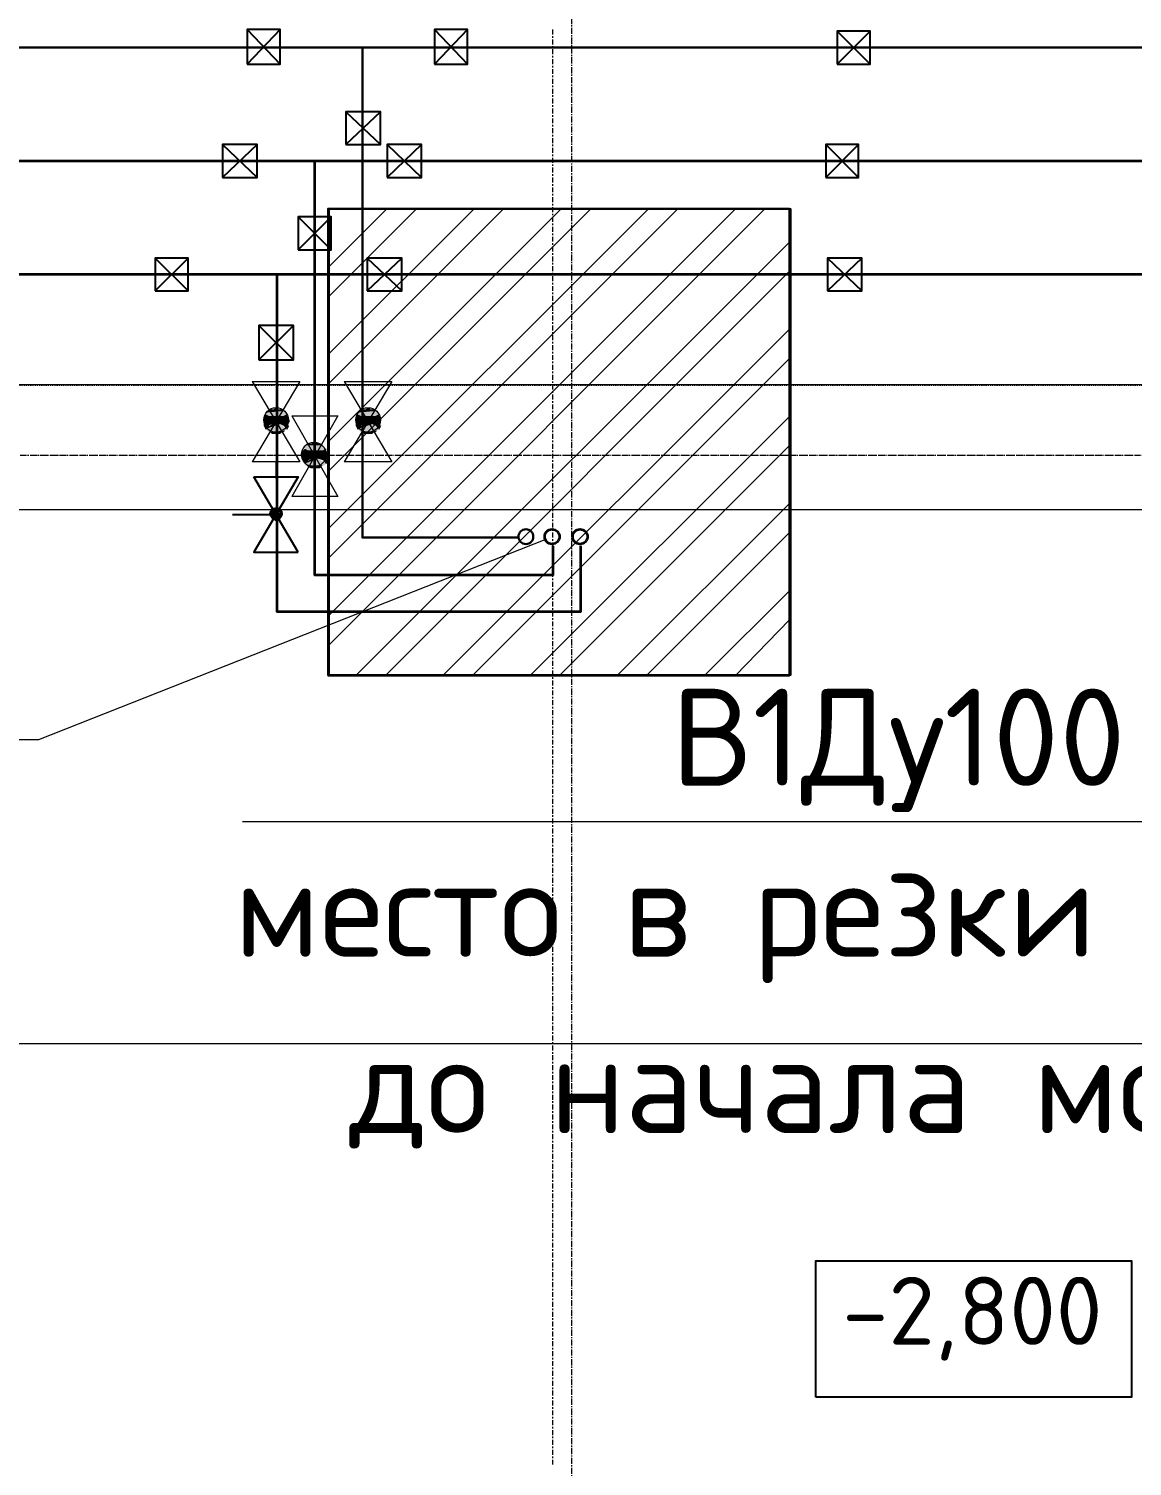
# Model space of a CAD drawing. Header units: millimetres. Extents: x -10178924 to 11692288, y -947381 to 58396.
# Drawn here: x 757004 to 759847, y -824944 to -821242 of the extents above; entities that cross this region are included whole.
import ezdxf

# ---------------------------------------------------------------- set-up
doc = ezdxf.new("R2010")
doc.units = ezdxf.units.MM
for name, pattern in [('короткая штриховая', [282.222222, 141.111111, -141.111111]), ('невидимая', [9.525, 6.35, -3.175]), ('осевая', [50.8, 31.75, -6.35, 6.35, -6.35])]:
    doc.linetypes.add(name, pattern=pattern)
for name, color, linetype, lineweight in [('PDF _0', 7, 'Continuous', 9), ('PDF _Текст', 7, 'Continuous', 5), ('Балки.1', 7, 'Continuous', 9), ('Контур пол Подвал', 7, 'Continuous', 9), ('Размеры осевые', 153, 'Continuous', 9), ('Стены.1', 7, 'Continuous', 25), ('ШТРИХОВКА', 252, 'Continuous', 15)]:
    doc.layers.add(name, color=color, linetype=linetype, lineweight=lineweight)
for name, color, linetype in [('PDF _Балки.1', 7, 'Continuous'), ('PDF _В1_Арматура', 7, 'Continuous'), ('PDF _ВК_В1', 5, 'Continuous'), ('PDF _ВК_Выноски', 7, 'Continuous'), ('PDF _ВК_Т3', 1, 'Continuous'), ('PDF _ВК_Т4', 6, 'Continuous'), ('PDF _Стены.1', 7, 'Continuous')]:
    doc.layers.add(name, color=color, linetype=linetype)
for name, color, linetype, true_color in [('PDF _Контур пол Подвал', 7, 'Continuous', 0xcd6928), ('PDF _Отметки', 7, 'Continuous', 0x7f9fff), ('PDF _Размеры осевые', 7, 'Continuous', 0x5d6970), ('PDF _штриховка', 7, 'Continuous', 0x95834a)]:
    doc.layers.add(name, color=color, linetype=linetype, true_color=true_color)
doc.styles.add('PDF ISOCPEUR', font='isocpeur.ttf')

# ---------------------------------------------------------------- blocks, each defined once
blk = doc.blocks.new('A$C5282721b')
at = {"layer": 'ШТРИХОВКА', "ltscale": 100, "true_color": 0x000000, "transparency": 33554687}
h = blk.add_hatch(dxfattribs=at)
h.set_pattern_fill('ANSI31', color=18, scale=50)
h.set_pattern_definition([(45, (-96813.37, -12404.7), (-112.2532, 112.2532), [])])
h.paths.add_polyline_path([(36608.551, -42116.254), (35418.551, -42116.254), (35420.362, -41063.59), (35418.551, -40916.254), (36608.551, -40916.254)])
at = {"layer": 'Балки.1', "color": 18, "linetype": 'короткая штриховая', "ltscale": 0.02, "true_color": 0x000000, "transparency": 33554687}
for p, q in [((12015.573, -41369.704), (41378.795, -41369.704)), ((12015.573, -41689.704), (41973.795, -41689.704))]:
    blk.add_line(p, q, dxfattribs=at)
at = {"layer": 'Контур пол Подвал', "color": 18, "linetype": 'невидимая', "true_color": 0x000000, "transparency": 33554687}
blk.add_line((13194.417, -43064.958), (39053.725, -43064.958), dxfattribs=at)
at = {"layer": 'Размеры осевые', "color": 251, "linetype": 'осевая', "ltscale": 0.5, "transparency": 33554687}
for p, q in [((36044.826, -52200), (36044.826, -40100)), ((-9750, -41550), (62308.109, -41550))]:
    blk.add_line(p, q, dxfattribs=at)
at = {"layer": 'Стены.1', "color": 18, "linetype": 'Continuous', "true_color": 0x000000, "transparency": 33554687, "flags": 128}
blk.add_lwpolyline([(35418.551, -42116.254), (36608.551, -42116.254), (36608.551, -40916.254), (35418.551, -40916.254)], close=True, dxfattribs=at)

msp = doc.modelspace()

# ---------------------------------------------------------------- linework, layer by layer
at = {"layer": 'PDF _0', "lineweight": 25}
for points in [[(757567.4, -821333.4), (757652.1, -821333.4), (757652.1, -821244.5), (757567.4, -821244.5)], [(758050, -821333.4), (758134.7, -821333.4), (758134.7, -821244.5), (758050, -821244.5)], [(759087.2, -821333.4), (759171.9, -821333.4), (759171.9, -821248.7), (759087.2, -821248.7)], [(757821.4, -821540.8), (757910.3, -821540.8), (757910.3, -821456.1), (757821.4, -821456.1)], [(757503.9, -821625.5), (757592.8, -821625.5), (757592.8, -821540.8), (757503.9, -821540.8)], [(757927.3, -821625.5), (758016.2, -821625.5), (758016.2, -821540.8), (757927.3, -821540.8)], [(759057.6, -821625.5), (759142.2, -821625.5), (759142.2, -821540.8), (759057.6, -821540.8)], [(757698.7, -821811.7), (757783.3, -821811.7), (757783.3, -821727.1), (757698.7, -821727.1)], [(757330.4, -821917.6), (757415, -821917.6), (757415, -821832.9), (757330.4, -821832.9)], [(757876.5, -821917.6), (757965.4, -821917.6), (757965.4, -821832.9), (757876.5, -821832.9)], [(759061.8, -821917.6), (759150.7, -821917.6), (759150.7, -821832.9), (759061.8, -821832.9)], [(757597.1, -822095.4), (757686, -822095.4), (757686, -822006.5), (757597.1, -822006.5)]]:
    msp.add_lwpolyline(points, close=True, dxfattribs=at)
for points in [[(757567.4, -821244.5), (757652.1, -821333.4)], [(757652.1, -821244.5), (757567.4, -821333.4)], [(758050, -821244.5), (758134.7, -821333.4)], [(758134.7, -821244.5), (758050, -821333.4)], [(759087.2, -821248.7), (759171.9, -821333.4)], [(759171.9, -821248.7), (759087.2, -821333.4)], [(757821.4, -821456.1), (757910.3, -821540.8)], [(757910.3, -821456.1), (757821.4, -821540.8)], [(757503.9, -821540.8), (757592.8, -821625.5)], [(757592.8, -821540.8), (757503.9, -821625.5)], [(757927.3, -821540.8), (758016.2, -821625.5)], [(758016.2, -821540.8), (757927.3, -821625.5)], [(759057.6, -821540.8), (759142.2, -821625.5)], [(759142.2, -821540.8), (759057.6, -821625.5)], [(757698.7, -821727.1), (757783.3, -821811.7)], [(757783.3, -821727.1), (757698.7, -821811.7)], [(757330.4, -821832.9), (757415, -821917.6)], [(757415, -821832.9), (757330.4, -821917.6)], [(757876.5, -821832.9), (757965.4, -821917.6)], [(757965.4, -821832.9), (757876.5, -821917.6)], [(759061.8, -821832.9), (759150.7, -821917.6)], [(759150.7, -821832.9), (759061.8, -821917.6)], [(757597.1, -822006.5), (757686, -822095.4)], [(757686, -822006.5), (757597.1, -822095.4)]]:
    msp.add_lwpolyline(points, dxfattribs=at)
at = {"layer": 'PDF _Балки.1', "lineweight": 9}
for points in [[(734372.8, -822480.6), (764326.9, -822480.6), (766087.9, -822480.6), (766087.9, -822158.9), (764326.9, -822158.9)], [(734372.8, -822158.9), (763734.2, -822158.9)]]:
    msp.add_lwpolyline(points, dxfattribs=at)
at = {"layer": 'PDF _В1_Арматура', "lineweight": 0}
for points in [[(757580.1, -822150.4), (757702.9, -822357.8), (757580.1, -822357.8)], [(757580.1, -822150.4), (757702.9, -822150.4), (757580.1, -822357.8)], [(757817.2, -822150.4), (757940, -822357.8), (757817.2, -822357.8)], [(757817.2, -822150.4), (757940, -822150.4), (757817.2, -822357.8)], [(757622.5, -822264.7), (757614, -822273.2), (757622.5, -822264.7)], [(757652.1, -822247.8), (757643.6, -822252), (757652.1, -822247.8)], [(757673.3, -822264.7), (757669, -822273.2), (757673.3, -822264.7)], [(757681.7, -822239.3), (757800.3, -822446.7), (757681.7, -822446.7)], [(757681.7, -822239.3), (757800.3, -822239.3), (757681.7, -822446.7)], [(757859.5, -822264.7), (757851.1, -822273.2), (757859.5, -822264.7)], [(757889.2, -822247.8), (757880.7, -822252), (757889.2, -822247.8)], [(757910.3, -822264.7), (757906.1, -822273.2), (757910.3, -822264.7)], [(757749.5, -822336.7), (757741, -822340.9), (757749.5, -822336.7)], [(757724.1, -822353.6), (757715.6, -822362.1), (757724.1, -822353.6)], [(757770.6, -822353.6), (757770.6, -822362.1), (757770.6, -822353.6)], [(757652.1, -822480.6), (757630.9, -822480.6), (757652.1, -822480.6)], [(757635.2, -822489.1), (757630.9, -822484.8), (757635.2, -822489.1)], [(757656.3, -822489.1), (757652.1, -822489.1), (757656.3, -822489.1)], [(757656.3, -822489.1), (757656.3, -822484.8), (757656.3, -822489.1)], [(757647.9, -822506), (757635.2, -822506), (757647.9, -822506)], [(757656.3, -822497.5), (757647.9, -822497.5), (757656.3, -822497.5)]]:
    msp.add_lwpolyline(points, dxfattribs=at)
at = {"layer": 'PDF _В1_Арматура', "lineweight": 25}
for points in [[(757584.4, -822395.9), (757698.7, -822395.9), (757584.4, -822590.7), (757698.7, -822590.7)], [(757698.7, -822590.7), (757584.4, -822395.9)], [(757529.3, -822493.3), (757643.6, -822493.3)]]:
    msp.add_lwpolyline(points, dxfattribs=at)
at = {"layer": 'PDF _В1_Арматура', "lineweight": 0}
for centre in [(757641.5, -822249.9), (757878.6, -822249.9), (757738.9, -822338.8)]:
    msp.add_circle(centre, 31.7, dxfattribs=at)
at = {"layer": 'PDF _В1_Арматура', "lineweight": 25}
msp.add_circle((757641.5, -822491.2), 14.8, dxfattribs=at)
at = {"layer": 'PDF _В1_Арматура', "transparency": 33554559}
for points in [[(757669, -822235.1), (757614, -822235.1), (757664.8, -822230.8)], [(757614, -822235.1), (757664.8, -822230.8), (757618.2, -822230.8)], [(757664.8, -822230.8), (757618.2, -822230.8), (757660.6, -822226.6)], [(757618.2, -822230.8), (757660.6, -822226.6), (757622.5, -822226.6)], [(757660.6, -822226.6), (757622.5, -822226.6), (757656.3, -822222.4)], [(757622.5, -822226.6), (757656.3, -822222.4), (757626.7, -822222.4)], [(757656.3, -822222.4), (757626.7, -822222.4), (757652.1, -822222.4)], [(757626.7, -822222.4), (757652.1, -822222.4), (757630.9, -822222.4)], [(757652.1, -822222.4), (757630.9, -822222.4), (757647.9, -822222.4)], [(757630.9, -822222.4), (757647.9, -822222.4), (757635.2, -822222.4)], [(757647.9, -822222.4), (757635.2, -822222.4), (757643.6, -822218.1)], [(757906.1, -822235.1), (757851.1, -822235.1), (757901.9, -822230.8)], [(757851.1, -822235.1), (757901.9, -822230.8), (757855.3, -822230.8)], [(757901.9, -822230.8), (757855.3, -822230.8), (757897.6, -822226.6)], [(757855.3, -822230.8), (757897.6, -822226.6), (757859.5, -822226.6)], [(757897.6, -822226.6), (757859.5, -822226.6), (757893.4, -822222.4)], [(757859.5, -822226.6), (757893.4, -822222.4), (757863.8, -822222.4)], [(757893.4, -822222.4), (757863.8, -822222.4), (757889.2, -822222.4)], [(757863.8, -822222.4), (757889.2, -822222.4), (757868, -822222.4)], [(757889.2, -822222.4), (757868, -822222.4), (757884.9, -822222.4)], [(757868, -822222.4), (757884.9, -822222.4), (757872.2, -822222.4)], [(757884.9, -822222.4), (757872.2, -822222.4), (757880.7, -822218.1)], [(757622.5, -822239.3), (757609.8, -822239.3), (757614, -822235.1)], [(757630.9, -822247.8), (757609.8, -822247.8), (757622.5, -822239.3)], [(757609.8, -822247.8), (757622.5, -822239.3), (757609.8, -822239.3)], [(757643.6, -822252), (757609.8, -822252), (757630.9, -822247.8)], [(757609.8, -822252), (757630.9, -822247.8), (757609.8, -822247.8)], [(757630.9, -822260.5), (757609.8, -822260.5), (757643.6, -822252)], [(757609.8, -822260.5), (757643.6, -822252), (757609.8, -822252)], [(757622.5, -822264.7), (757609.8, -822264.7), (757630.9, -822260.5)], [(757609.8, -822264.7), (757630.9, -822260.5), (757609.8, -822260.5)], [(757614, -822273.2), (757622.5, -822264.7), (757609.8, -822264.7)], [(757622.5, -822239.3), (757669, -822235.1), (757614, -822235.1)], [(757669, -822273.2), (757614, -822273.2), (757652.1, -822260.5)], [(757614, -822273.2), (757652.1, -822260.5), (757630.9, -822260.5)], [(757660.6, -822239.3), (757622.5, -822239.3), (757669, -822235.1)], [(757630.9, -822247.8), (757660.6, -822239.3), (757622.5, -822239.3)], [(757652.1, -822247.8), (757630.9, -822247.8), (757660.6, -822239.3)], [(757643.6, -822252), (757652.1, -822247.8), (757630.9, -822247.8)], [(757643.6, -822252), (757643.6, -822252), (757630.9, -822260.5)], [(757643.6, -822252), (757630.9, -822260.5), (757652.1, -822260.5)], [(757677.5, -822252), (757643.6, -822252), (757673.3, -822247.8)], [(757643.6, -822252), (757673.3, -822247.8), (757652.1, -822247.8)], [(757652.1, -822260.5), (757677.5, -822252), (757643.6, -822252)], [(757673.3, -822247.8), (757652.1, -822247.8), (757673.3, -822239.3)], [(757652.1, -822247.8), (757673.3, -822239.3), (757660.6, -822239.3)], [(757673.3, -822260.5), (757652.1, -822260.5), (757677.5, -822252)], [(757660.6, -822264.7), (757673.3, -822260.5), (757652.1, -822260.5)], [(757660.6, -822239.3), (757673.3, -822239.3), (757669, -822235.1)], [(757673.3, -822264.7), (757660.6, -822264.7), (757673.3, -822260.5)], [(757669, -822273.2), (757673.3, -822264.7), (757660.6, -822264.7)], [(757859.5, -822239.3), (757846.8, -822239.3), (757851.1, -822235.1)], [(757868, -822247.8), (757846.8, -822247.8), (757859.5, -822239.3)], [(757846.8, -822247.8), (757859.5, -822239.3), (757846.8, -822239.3)], [(757880.7, -822252), (757846.8, -822252), (757868, -822247.8)], [(757846.8, -822252), (757868, -822247.8), (757846.8, -822247.8)], [(757868, -822260.5), (757846.8, -822260.5), (757880.7, -822252)], [(757846.8, -822260.5), (757880.7, -822252), (757846.8, -822252)], [(757859.5, -822264.7), (757846.8, -822264.7), (757868, -822260.5)], [(757846.8, -822264.7), (757868, -822260.5), (757846.8, -822260.5)], [(757851.1, -822273.2), (757859.5, -822264.7), (757846.8, -822264.7)], [(757859.5, -822239.3), (757906.1, -822235.1), (757851.1, -822235.1)], [(757906.1, -822273.2), (757851.1, -822273.2), (757889.2, -822260.5)], [(757851.1, -822273.2), (757889.2, -822260.5), (757868, -822260.5)], [(757897.6, -822239.3), (757859.5, -822239.3), (757906.1, -822235.1)], [(757868, -822247.8), (757897.6, -822239.3), (757859.5, -822239.3)], [(757889.2, -822247.8), (757868, -822247.8), (757897.6, -822239.3)], [(757880.7, -822252), (757889.2, -822247.8), (757868, -822247.8)], [(757880.7, -822252), (757880.7, -822252), (757868, -822260.5)], [(757880.7, -822252), (757868, -822260.5), (757889.2, -822260.5)], [(757910.3, -822252), (757880.7, -822252), (757910.3, -822247.8)], [(757880.7, -822252), (757910.3, -822247.8), (757889.2, -822247.8)], [(757889.2, -822260.5), (757910.3, -822252), (757880.7, -822252)], [(757910.3, -822247.8), (757889.2, -822247.8), (757910.3, -822239.3)], [(757889.2, -822247.8), (757910.3, -822239.3), (757897.6, -822239.3)], [(757910.3, -822260.5), (757889.2, -822260.5), (757910.3, -822252)], [(757897.6, -822264.7), (757910.3, -822260.5), (757889.2, -822260.5)], [(757897.6, -822239.3), (757910.3, -822239.3), (757906.1, -822235.1)], [(757910.3, -822264.7), (757897.6, -822264.7), (757910.3, -822260.5)], [(757906.1, -822273.2), (757910.3, -822264.7), (757897.6, -822264.7)], [(757618.2, -822277.4), (757669, -822273.2), (757614, -822273.2)], [(757664.8, -822277.4), (757618.2, -822277.4), (757669, -822273.2)], [(757622.5, -822281.6), (757664.8, -822277.4), (757618.2, -822277.4)], [(757660.6, -822281.6), (757622.5, -822281.6), (757664.8, -822277.4)], [(757626.7, -822281.6), (757660.6, -822281.6), (757622.5, -822281.6)], [(757630.9, -822285.9), (757656.3, -822281.6), (757626.7, -822281.6)], [(757656.3, -822281.6), (757626.7, -822281.6), (757660.6, -822281.6)], [(757652.1, -822285.9), (757630.9, -822285.9), (757656.3, -822281.6)], [(757635.2, -822285.9), (757652.1, -822285.9), (757630.9, -822285.9)], [(757643.6, -822285.9), (757647.9, -822285.9), (757635.2, -822285.9)], [(757647.9, -822285.9), (757635.2, -822285.9), (757652.1, -822285.9)], [(757855.3, -822277.4), (757906.1, -822273.2), (757851.1, -822273.2)], [(757901.9, -822277.4), (757855.3, -822277.4), (757906.1, -822273.2)], [(757859.5, -822281.6), (757901.9, -822277.4), (757855.3, -822277.4)], [(757897.6, -822281.6), (757859.5, -822281.6), (757901.9, -822277.4)], [(757863.8, -822281.6), (757897.6, -822281.6), (757859.5, -822281.6)], [(757868, -822285.9), (757893.4, -822281.6), (757863.8, -822281.6)], [(757893.4, -822281.6), (757863.8, -822281.6), (757897.6, -822281.6)], [(757889.2, -822285.9), (757868, -822285.9), (757893.4, -822281.6)], [(757872.2, -822285.9), (757889.2, -822285.9), (757868, -822285.9)], [(757880.7, -822285.9), (757884.9, -822285.9), (757872.2, -822285.9)], [(757884.9, -822285.9), (757872.2, -822285.9), (757889.2, -822285.9)], [(757732.5, -822336.7), (757707.1, -822336.7), (757724.1, -822328.2)], [(757707.1, -822336.7), (757724.1, -822328.2), (757711.4, -822328.2)], [(757741, -822340.9), (757707.1, -822340.9), (757732.5, -822336.7)], [(757707.1, -822340.9), (757732.5, -822336.7), (757707.1, -822336.7)], [(757732.5, -822349.4), (757707.1, -822349.4), (757741, -822340.9)], [(757707.1, -822349.4), (757741, -822340.9), (757707.1, -822340.9)], [(757724.1, -822328.2), (757711.4, -822328.2), (757715.6, -822324)], [(757766.4, -822319.7), (757715.6, -822319.7), (757762.2, -822315.5)], [(757715.6, -822319.7), (757762.2, -822315.5), (757719.8, -822315.5)], [(757770.6, -822324), (757715.6, -822324), (757766.4, -822319.7)], [(757715.6, -822324), (757766.4, -822319.7), (757715.6, -822319.7)], [(757724.1, -822328.2), (757770.6, -822324), (757715.6, -822324)], [(757762.2, -822315.5), (757719.8, -822315.5), (757757.9, -822311.3)], [(757719.8, -822315.5), (757757.9, -822311.3), (757724.1, -822311.3)], [(757757.9, -822311.3), (757724.1, -822311.3), (757753.7, -822311.3)], [(757724.1, -822311.3), (757753.7, -822311.3), (757732.5, -822311.3)], [(757762.2, -822328.2), (757724.1, -822328.2), (757770.6, -822324)], [(757732.5, -822336.7), (757762.2, -822328.2), (757724.1, -822328.2)], [(757753.7, -822311.3), (757732.5, -822311.3), (757745.2, -822307)], [(757732.5, -822311.3), (757745.2, -822307), (757736.8, -822307)], [(757749.5, -822336.7), (757732.5, -822336.7), (757762.2, -822328.2)], [(757741, -822340.9), (757749.5, -822336.7), (757732.5, -822336.7)], [(757741, -822340.9), (757741, -822340.9), (757732.5, -822349.4)], [(757741, -822340.9), (757732.5, -822349.4), (757749.5, -822349.4)], [(757745.2, -822307), (757736.8, -822307), (757741, -822307)], [(757774.9, -822340.9), (757741, -822340.9), (757774.9, -822336.7)], [(757741, -822340.9), (757774.9, -822336.7), (757749.5, -822336.7)], [(757749.5, -822349.4), (757774.9, -822340.9), (757741, -822340.9)], [(757774.9, -822336.7), (757749.5, -822336.7), (757770.6, -822328.2)], [(757749.5, -822336.7), (757770.6, -822328.2), (757762.2, -822328.2)], [(757774.9, -822349.4), (757749.5, -822349.4), (757774.9, -822340.9)], [(757762.2, -822328.2), (757770.6, -822328.2), (757770.6, -822324)], [(757711.4, -822353.6), (757732.5, -822349.4), (757707.1, -822349.4)], [(757724.1, -822353.6), (757711.4, -822353.6), (757732.5, -822349.4)], [(757715.6, -822362.1), (757724.1, -822353.6), (757711.4, -822353.6)], [(757770.6, -822362.1), (757715.6, -822362.1), (757749.5, -822349.4)], [(757715.6, -822362.1), (757749.5, -822349.4), (757732.5, -822349.4)], [(757766.4, -822366.3), (757715.6, -822366.3), (757770.6, -822362.1)], [(757715.6, -822366.3), (757770.6, -822362.1), (757715.6, -822362.1)], [(757719.8, -822366.3), (757766.4, -822366.3), (757715.6, -822366.3)], [(757724.1, -822370.5), (757762.2, -822366.3), (757719.8, -822366.3)], [(757762.2, -822366.3), (757719.8, -822366.3), (757766.4, -822366.3)], [(757757.9, -822370.5), (757724.1, -822370.5), (757762.2, -822366.3)], [(757732.5, -822374.8), (757757.9, -822370.5), (757724.1, -822370.5)], [(757753.7, -822374.8), (757732.5, -822374.8), (757757.9, -822370.5)], [(757736.8, -822374.8), (757753.7, -822374.8), (757732.5, -822374.8)], [(757741, -822374.8), (757745.2, -822374.8), (757736.8, -822374.8)], [(757745.2, -822374.8), (757736.8, -822374.8), (757753.7, -822374.8)], [(757762.2, -822353.6), (757774.9, -822349.4), (757749.5, -822349.4)], [(757770.6, -822353.6), (757762.2, -822353.6), (757774.9, -822349.4)], [(757770.6, -822362.1), (757770.6, -822353.6), (757762.2, -822353.6)], [(757630.9, -822484.8), (757635.2, -822489.1), (757626.7, -822489.1)], [(757639.4, -822489.1), (757639.4, -822489.1), (757626.7, -822489.1)], [(757639.4, -822489.1), (757626.7, -822489.1), (757635.2, -822489.1)], [(757639.4, -822489.1), (757626.7, -822489.1), (757643.6, -822493.3)], [(757626.7, -822489.1), (757643.6, -822493.3), (757626.7, -822493.3)], [(757635.2, -822480.6), (757652.1, -822480.6), (757630.9, -822480.6)], [(757630.9, -822480.6), (757652.1, -822480.6), (757652.1, -822480.6)], [(757652.1, -822480.6), (757630.9, -822480.6), (757656.3, -822484.8)], [(757630.9, -822480.6), (757656.3, -822484.8), (757630.9, -822484.8)], [(757643.6, -822493.3), (757643.6, -822493.3), (757630.9, -822484.8)], [(757643.6, -822493.3), (757630.9, -822484.8), (757656.3, -822484.8)], [(757639.4, -822476.4), (757647.9, -822476.4), (757635.2, -822476.4)], [(757647.9, -822476.4), (757635.2, -822476.4), (757647.9, -822480.6)], [(757635.2, -822476.4), (757647.9, -822480.6), (757635.2, -822480.6)], [(757647.9, -822480.6), (757635.2, -822480.6), (757652.1, -822480.6)], [(757643.6, -822476.4), (757639.4, -822476.4), (757639.4, -822476.4)], [(757643.6, -822476.4), (757639.4, -822476.4), (757647.9, -822476.4)], [(757647.9, -822489.1), (757656.3, -822493.3), (757643.6, -822493.3)], [(757652.1, -822489.1), (757656.3, -822489.1), (757647.9, -822489.1)], [(757656.3, -822489.1), (757647.9, -822489.1), (757656.3, -822493.3)], [(757656.3, -822484.8), (757656.3, -822489.1), (757652.1, -822489.1)], [(757643.6, -822493.3), (757626.7, -822493.3), (757639.4, -822497.5)], [(757626.7, -822493.3), (757639.4, -822497.5), (757626.7, -822497.5)], [(757635.2, -822497.5), (757635.2, -822497.5), (757626.7, -822497.5)], [(757635.2, -822497.5), (757626.7, -822497.5), (757639.4, -822497.5)], [(757630.9, -822501.8), (757630.9, -822501.8), (757626.7, -822497.5)], [(757630.9, -822501.8), (757626.7, -822497.5), (757635.2, -822497.5)], [(757635.2, -822497.5), (757656.3, -822501.8), (757630.9, -822501.8)], [(757652.1, -822501.8), (757652.1, -822501.8), (757630.9, -822501.8)], [(757652.1, -822501.8), (757630.9, -822501.8), (757656.3, -822501.8)], [(757652.1, -822501.8), (757630.9, -822501.8), (757652.1, -822506)], [(757630.9, -822501.8), (757652.1, -822506), (757630.9, -822506)], [(757652.1, -822506), (757630.9, -822506), (757647.9, -822506)], [(757630.9, -822506), (757647.9, -822506), (757635.2, -822506)], [(757639.4, -822497.5), (757652.1, -822497.5), (757635.2, -822497.5)], [(757652.1, -822497.5), (757635.2, -822497.5), (757656.3, -822501.8)], [(757635.2, -822506), (757647.9, -822506), (757647.9, -822506)], [(757643.6, -822510.2), (757639.4, -822510.2), (757635.2, -822506)], [(757635.2, -822506), (757647.9, -822506), (757643.6, -822510.2)], [(757643.6, -822493.3), (757647.9, -822497.5), (757639.4, -822497.5)], [(757647.9, -822497.5), (757639.4, -822497.5), (757652.1, -822497.5)], [(757643.6, -822510.2), (757643.6, -822510.2), (757639.4, -822510.2)], [(757656.3, -822493.3), (757656.3, -822497.5), (757643.6, -822493.3)], [(757656.3, -822497.5), (757643.6, -822493.3), (757647.9, -822497.5)], [(757647.9, -822497.5), (757656.3, -822497.5), (757652.1, -822497.5)], [(757656.3, -822501.8), (757656.3, -822501.8), (757652.1, -822497.5)], [(757656.3, -822501.8), (757652.1, -822497.5), (757656.3, -822497.5)]]:
    msp.add_solid(points, dxfattribs=at)
at = {"layer": 'PDF _ВК_В1', "lineweight": 30}
for points in [[(777942.6, -821308), (777942.6, -821291), (747493.3, -821291), (723334.4, -821291)], [(758265.9, -822552.6), (757863.8, -822552.6), (757863.8, -821291.1)]]:
    msp.add_lwpolyline(points, dxfattribs=at)
msp.add_circle((758285, -822550.5), 19.1, dxfattribs=at)
at = {"layer": 'PDF _ВК_Выноски', "lineweight": 13}
for points in [[(758337.9, -822556.8), (757029.8, -823073.3), (756932.5, -823073.3), (754481.5, -823073.3)], [(761864.3, -827950.1), (760822.9, -823285.1), (760721.3, -823285.1), (757554.9, -823285.1)]]:
    msp.add_lwpolyline(points, dxfattribs=at)
at = {"layer": 'PDF _ВК_Т3', "lineweight": 35}
for points in [[(777980.7, -821583.1), (747497.5, -821583.1), (723215.9, -821583.1)], [(758354.8, -822573.7), (758354.8, -822649.9), (757741, -822649.9), (757741, -821583.2)], [(757741, -822239.3), (757741, -822091.1)]]:
    msp.add_lwpolyline(points, dxfattribs=at)
msp.add_circle((758352.7, -822550.5), 19.1, dxfattribs=at)
at = {"layer": 'PDF _ВК_Т4', "lineweight": 35}
for points in [[(778082.3, -821735.5), (778082.3, -821875.2), (747256.2, -821875.2), (722923.8, -821875.2)], [(757643.6, -821875.2), (757643.6, -822743), (758426.8, -822743), (758426.8, -822573.7)], [(757643.6, -822395.9), (757643.6, -822357.8)], [(757643.6, -822357.8), (757643.6, -822400.2), (757643.6, -822357.8)]]:
    msp.add_lwpolyline(points, dxfattribs=at)
msp.add_circle((758424.7, -822550.5), 19.1, dxfattribs=at)
at = {"layer": 'PDF _Контур пол Подвал', "lineweight": 9}
msp.add_lwpolyline([(761411.3, -819610.4), (761411.3, -823856.3), (735550.8, -823856.3)], dxfattribs=at)
at = {"layer": 'PDF _Отметки', "lineweight": 25}
msp.add_lwpolyline([(759032.2, -824766.6), (759032.2, -824415.3), (759845, -824415.3), (759845, -824766.6)], close=True, dxfattribs=at)
at = {"layer": 'PDF _Размеры осевые', "lineweight": 9}
for points in [[(758354.8, -821257.2), (758354.8, -821244.5)], [(758354.8, -821265.6), (758354.8, -821261.4)], [(758354.8, -821282.6), (758354.8, -821269.9)], [(758354.8, -821291), (758354.8, -821286.8)], [(758354.8, -821308), (758354.8, -821295.3)], [(758354.8, -821316.4), (758354.8, -821312.2)], [(758354.8, -821333.4), (758354.8, -821320.7)], [(758354.8, -821341.8), (758354.8, -821337.6)], [(758354.8, -821358.8), (758354.8, -821346.1)], [(758354.8, -821367.2), (758354.8, -821363)], [(758354.8, -821384.2), (758354.8, -821371.5)], [(758354.8, -821392.6), (758354.8, -821388.4)], [(758354.8, -821409.6), (758354.8, -821396.9)], [(758354.8, -821418), (758354.8, -821413.8)], [(758354.8, -821435), (758354.8, -821422.3)], [(758354.8, -821443.4), (758354.8, -821439.2)], [(758354.8, -821460.4), (758354.8, -821447.7)], [(758354.8, -821468.8), (758354.8, -821464.6)], [(758354.8, -821485.8), (758354.8, -821473.1)], [(758354.8, -821494.2), (758354.8, -821490)], [(758354.8, -821511.2), (758354.8, -821498.5)], [(758354.8, -821519.6), (758354.8, -821515.4)], [(758354.8, -821536.6), (758354.8, -821523.9)], [(758354.8, -821545), (758354.8, -821540.8)], [(758354.8, -821562), (758354.8, -821549.3)], [(758354.8, -821570.4), (758354.8, -821566.2)], [(758354.8, -821587.4), (758354.8, -821574.7)], [(758354.8, -821595.8), (758354.8, -821591.6)], [(758354.8, -821612.8), (758354.8, -821600.1)], [(758354.8, -821621.2), (758354.8, -821617)], [(758354.8, -821638.2), (758354.8, -821625.5)], [(758354.8, -821646.6), (758354.8, -821642.4)], [(758354.8, -821663.6), (758354.8, -821650.9)], [(758354.8, -821672), (758354.8, -821667.8)], [(758354.8, -821689), (758354.8, -821676.3)], [(758354.8, -821697.4), (758354.8, -821693.2)], [(758354.8, -821714.4), (758354.8, -821701.7)], [(758354.8, -821722.8), (758354.8, -821718.6)], [(758354.8, -821739.8), (758354.8, -821727.1)], [(758354.8, -821748.2), (758354.8, -821744)], [(758354.8, -821765.2), (758354.8, -821752.5)], [(758354.8, -821773.6), (758354.8, -821769.4)], [(758354.8, -821790.6), (758354.8, -821777.9)], [(758354.8, -821799), (758354.8, -821794.8)], [(758354.8, -821816), (758354.8, -821803.3)], [(758354.8, -821824.4), (758354.8, -821820.2)], [(758354.8, -821841.4), (758354.8, -821828.7)], [(758354.8, -821849.8), (758354.8, -821845.6)], [(758354.8, -821866.8), (758354.8, -821854.1)], [(758354.8, -821875.2), (758354.8, -821871)], [(758354.8, -821892.2), (758354.8, -821879.5)], [(758354.8, -821900.6), (758354.8, -821896.4)], [(758354.8, -821917.6), (758354.8, -821904.9)], [(758354.8, -821926), (758354.8, -821921.8)], [(758354.8, -821943), (758354.8, -821930.3)], [(758354.8, -821951.4), (758354.8, -821947.2)], [(758354.8, -821968.4), (758354.8, -821955.7)], [(758354.8, -821976.8), (758354.8, -821972.6)], [(758354.8, -821993.8), (758354.8, -821981.1)], [(758354.8, -822002.2), (758354.8, -821998)], [(758354.8, -822019.2), (758354.8, -822006.5)], [(758354.8, -822027.6), (758354.8, -822023.4)], [(758354.8, -822044.6), (758354.8, -822031.9)], [(758354.8, -822053), (758354.8, -822048.8)], [(758354.8, -822070), (758354.8, -822057.3)], [(758354.8, -822078.4), (758354.8, -822074.2)], [(758354.8, -822095.4), (758354.8, -822082.7)], [(758354.8, -822103.8), (758354.8, -822099.6)], [(758354.8, -822120.8), (758354.8, -822108.1)], [(758354.8, -822129.2), (758354.8, -822125)], [(758354.8, -822146.2), (758354.8, -822133.5)], [(758354.8, -822154.6), (758354.8, -822150.4)], [(758354.8, -822171.6), (758354.8, -822158.9)], [(758354.8, -822180), (758354.8, -822175.8)], [(758354.8, -822197), (758354.8, -822184.3)], [(758354.8, -822205.4), (758354.8, -822201.2)], [(758354.8, -822222.4), (758354.8, -822209.7)], [(758354.8, -822230.8), (758354.8, -822226.6)], [(758354.8, -822247.8), (758354.8, -822235.1)], [(758354.8, -822256.2), (758354.8, -822252)], [(758354.8, -822273.2), (758354.8, -822260.5)], [(758354.8, -822281.6), (758354.8, -822277.4)], [(758354.8, -822298.6), (758354.8, -822285.9)], [(758354.8, -822307), (758354.8, -822302.8)], [(757004.4, -822340.9), (757004.4, -822340.9)], [(757008.6, -822340.9), (757025.6, -822340.9)], [(757029.8, -822340.9), (757029.8, -822340.9)], [(757034, -822340.9), (757051, -822340.9)], [(757055.2, -822340.9), (757055.2, -822340.9)], [(757059.4, -822340.9), (757076.4, -822340.9)], [(757080.6, -822340.9), (757080.6, -822340.9)], [(757084.8, -822340.9), (757101.8, -822340.9)], [(757106, -822340.9), (757106, -822340.9)], [(757110.2, -822340.9), (757127.2, -822340.9)], [(757131.4, -822340.9), (757131.4, -822340.9)], [(757135.6, -822340.9), (757152.6, -822340.9)], [(757156.8, -822340.9), (757156.8, -822340.9)], [(757161, -822340.9), (757178, -822340.9)], [(757182.2, -822340.9), (757182.2, -822340.9)], [(757186.4, -822340.9), (757203.4, -822340.9)], [(757207.6, -822340.9), (757207.6, -822340.9)], [(757211.8, -822340.9), (757228.8, -822340.9)], [(757233, -822340.9), (757233, -822340.9)], [(757237.2, -822340.9), (757254.2, -822340.9)], [(757258.4, -822340.9), (757258.4, -822340.9)], [(757262.6, -822340.9), (757279.6, -822340.9)], [(757283.8, -822340.9), (757283.8, -822340.9)], [(757288, -822340.9), (757305, -822340.9)], [(757309.2, -822340.9), (757309.2, -822340.9)], [(757313.4, -822340.9), (757330.4, -822340.9)], [(757334.6, -822340.9), (757334.6, -822340.9)], [(757338.8, -822340.9), (757355.8, -822340.9)], [(757360, -822340.9), (757360, -822340.9)], [(757364.2, -822340.9), (757381.2, -822340.9)], [(757385.4, -822340.9), (757385.4, -822340.9)], [(757389.6, -822340.9), (757406.6, -822340.9)], [(757410.8, -822340.9), (757410.8, -822340.9)], [(757415, -822340.9), (757432, -822340.9)], [(757436.2, -822340.9), (757436.2, -822340.9)], [(757440.4, -822340.9), (757457.4, -822340.9)], [(757461.6, -822340.9), (757461.6, -822340.9)], [(757465.8, -822340.9), (757482.8, -822340.9)], [(757487, -822340.9), (757487, -822340.9)], [(757491.2, -822340.9), (757508.2, -822340.9)], [(757512.4, -822340.9), (757512.4, -822340.9)], [(757516.6, -822340.9), (757533.6, -822340.9)], [(757537.8, -822340.9), (757537.8, -822340.9)], [(757542, -822340.9), (757559, -822340.9)], [(757563.2, -822340.9), (757563.2, -822340.9)], [(757567.4, -822340.9), (757584.4, -822340.9)], [(757588.6, -822340.9), (757588.6, -822340.9)], [(757592.8, -822340.9), (757609.8, -822340.9)], [(757614, -822340.9), (757614, -822340.9)], [(757618.2, -822340.9), (757635.2, -822340.9)], [(757639.4, -822340.9), (757639.4, -822340.9)], [(757643.6, -822340.9), (757660.6, -822340.9)], [(757664.8, -822340.9), (757664.8, -822340.9)], [(757669, -822340.9), (757686, -822340.9)], [(757690.2, -822340.9), (757690.2, -822340.9)], [(757694.4, -822340.9), (757711.4, -822340.9)], [(757715.6, -822340.9), (757715.6, -822340.9)], [(757719.8, -822340.9), (757736.8, -822340.9)], [(757741, -822340.9), (757741, -822340.9)], [(757745.2, -822340.9), (757762.2, -822340.9)], [(757766.4, -822340.9), (757766.4, -822340.9)], [(757770.6, -822340.9), (757787.6, -822340.9)], [(757791.8, -822340.9), (757791.8, -822340.9)], [(757796, -822340.9), (757813, -822340.9)], [(757817.2, -822340.9), (757817.2, -822340.9)], [(757821.4, -822340.9), (757838.4, -822340.9)], [(757842.6, -822340.9), (757842.6, -822340.9)], [(757846.8, -822340.9), (757863.8, -822340.9)], [(757868, -822340.9), (757868, -822340.9)], [(757872.2, -822340.9), (757889.2, -822340.9)], [(757893.4, -822340.9), (757893.4, -822340.9)], [(757897.6, -822340.9), (757914.6, -822340.9)], [(757918.8, -822340.9), (757918.8, -822340.9)], [(757923, -822340.9), (757940, -822340.9)], [(757944.2, -822340.9), (757944.2, -822340.9)], [(757948.4, -822340.9), (757965.4, -822340.9)], [(757969.6, -822340.9), (757969.6, -822340.9)], [(757973.8, -822340.9), (757990.8, -822340.9)], [(757995, -822340.9), (757995, -822340.9)], [(757999.2, -822340.9), (758016.2, -822340.9)], [(758020.4, -822340.9), (758020.4, -822340.9)], [(758024.6, -822340.9), (758041.6, -822340.9)], [(758045.8, -822340.9), (758045.8, -822340.9)], [(758050, -822340.9), (758067, -822340.9)], [(758071.2, -822340.9), (758071.2, -822340.9)], [(758075.4, -822340.9), (758092.4, -822340.9)], [(758096.6, -822340.9), (758096.6, -822340.9)], [(758100.8, -822340.9), (758117.8, -822340.9)], [(758122, -822340.9), (758122, -822340.9)], [(758126.2, -822340.9), (758143.2, -822340.9)], [(758147.4, -822340.9), (758147.4, -822340.9)], [(758151.6, -822340.9), (758168.6, -822340.9)], [(758172.8, -822340.9), (758172.8, -822340.9)], [(758177, -822340.9), (758194, -822340.9)], [(758198.2, -822340.9), (758198.2, -822340.9)], [(758202.4, -822340.9), (758219.4, -822340.9)], [(758223.6, -822340.9), (758223.6, -822340.9)], [(758227.8, -822340.9), (758244.8, -822340.9)], [(758249, -822340.9), (758249, -822340.9)], [(758253.2, -822340.9), (758270.2, -822340.9)], [(758274.4, -822340.9), (758274.4, -822340.9)], [(758278.6, -822340.9), (758295.6, -822340.9)], [(758299.8, -822340.9), (758299.8, -822340.9)], [(758304, -822340.9), (758321, -822340.9)], [(758325.2, -822340.9), (758325.2, -822340.9)], [(758329.4, -822340.9), (758346.4, -822340.9)], [(758350.6, -822340.9), (758350.6, -822340.9)], [(758354.8, -822324), (758354.8, -822311.3)], [(758354.8, -822332.4), (758354.8, -822328.2)], [(758354.8, -822349.4), (758354.8, -822336.7)], [(758354.8, -822340.9), (758371.8, -822340.9)], [(758376, -822340.9), (758376, -822340.9)], [(758380.2, -822340.9), (758397.2, -822340.9)], [(758401.4, -822340.9), (758401.4, -822340.9)], [(758405.6, -822340.9), (758422.6, -822340.9)], [(758426.8, -822340.9), (758426.8, -822340.9)], [(758431, -822340.9), (758448, -822340.9)], [(758452.2, -822340.9), (758452.2, -822340.9)], [(758456.4, -822340.9), (758473.4, -822340.9)], [(758477.6, -822340.9), (758477.6, -822340.9)], [(758481.8, -822340.9), (758498.8, -822340.9)], [(758503, -822340.9), (758503, -822340.9)], [(758507.2, -822340.9), (758524.2, -822340.9)], [(758528.4, -822340.9), (758528.4, -822340.9)], [(758532.6, -822340.9), (758549.6, -822340.9)], [(758553.8, -822340.9), (758553.8, -822340.9)], [(758558, -822340.9), (758575, -822340.9)], [(758579.2, -822340.9), (758579.2, -822340.9)], [(758583.4, -822340.9), (758600.4, -822340.9)], [(758604.6, -822340.9), (758604.6, -822340.9)], [(758608.8, -822340.9), (758625.8, -822340.9)], [(758630, -822340.9), (758630, -822340.9)], [(758634.2, -822340.9), (758651.2, -822340.9)], [(758655.4, -822340.9), (758655.4, -822340.9)], [(758659.6, -822340.9), (758676.6, -822340.9)], [(758680.8, -822340.9), (758680.8, -822340.9)], [(758685, -822340.9), (758702, -822340.9)], [(758706.2, -822340.9), (758706.2, -822340.9)], [(758710.4, -822340.9), (758727.4, -822340.9)], [(758731.6, -822340.9), (758731.6, -822340.9)], [(758735.8, -822340.9), (758752.8, -822340.9)], [(758757, -822340.9), (758757, -822340.9)], [(758761.2, -822340.9), (758778.2, -822340.9)], [(758782.4, -822340.9), (758782.4, -822340.9)], [(758786.6, -822340.9), (758803.6, -822340.9)], [(758807.8, -822340.9), (758807.8, -822340.9)], [(758812, -822340.9), (758829, -822340.9)], [(758833.2, -822340.9), (758833.2, -822340.9)], [(758837.4, -822340.9), (758854.4, -822340.9)], [(758858.6, -822340.9), (758858.6, -822340.9)], [(758862.8, -822340.9), (758879.8, -822340.9)], [(758884, -822340.9), (758884, -822340.9)], [(758888.2, -822340.9), (758905.2, -822340.9)], [(758909.4, -822340.9), (758909.4, -822340.9)], [(758913.6, -822340.9), (758930.6, -822340.9)], [(758934.8, -822340.9), (758934.8, -822340.9)], [(758939, -822340.9), (758956, -822340.9)], [(758960.2, -822340.9), (758960.2, -822340.9)], [(758964.4, -822340.9), (758981.4, -822340.9)], [(758985.6, -822340.9), (758985.6, -822340.9)], [(758989.8, -822340.9), (759006.8, -822340.9)], [(759011, -822340.9), (759011, -822340.9)], [(759015.2, -822340.9), (759032.2, -822340.9)], [(759036.4, -822340.9), (759036.4, -822340.9)], [(759040.6, -822340.9), (759057.6, -822340.9)], [(759061.8, -822340.9), (759061.8, -822340.9)], [(759066, -822340.9), (759083, -822340.9)], [(759087.2, -822340.9), (759087.2, -822340.9)], [(759091.4, -822340.9), (759108.4, -822340.9)], [(759112.6, -822340.9), (759112.6, -822340.9)], [(759116.8, -822340.9), (759133.8, -822340.9)], [(759138, -822340.9), (759138, -822340.9)], [(759142.2, -822340.9), (759159.2, -822340.9)], [(759163.4, -822340.9), (759163.4, -822340.9)], [(759167.6, -822340.9), (759184.6, -822340.9)], [(759188.8, -822340.9), (759188.8, -822340.9)], [(759193, -822340.9), (759210, -822340.9)], [(759214.2, -822340.9), (759214.2, -822340.9)], [(759218.4, -822340.9), (759235.4, -822340.9)], [(759239.6, -822340.9), (759239.6, -822340.9)], [(759243.8, -822340.9), (759260.8, -822340.9)], [(759265, -822340.9), (759265, -822340.9)], [(759269.2, -822340.9), (759286.2, -822340.9)], [(759290.4, -822340.9), (759290.4, -822340.9)], [(759294.6, -822340.9), (759311.6, -822340.9)], [(759315.8, -822340.9), (759315.8, -822340.9)], [(759320, -822340.9), (759337, -822340.9)], [(759341.2, -822340.9), (759341.2, -822340.9)], [(759345.4, -822340.9), (759362.4, -822340.9)], [(759366.6, -822340.9), (759366.6, -822340.9)], [(759370.8, -822340.9), (759387.8, -822340.9)], [(759392, -822340.9), (759392, -822340.9)], [(759396.2, -822340.9), (759413.2, -822340.9)], [(759417.4, -822340.9), (759417.4, -822340.9)], [(759421.6, -822340.9), (759438.6, -822340.9)], [(759442.8, -822340.9), (759442.8, -822340.9)], [(759447, -822340.9), (759464, -822340.9)], [(759468.2, -822340.9), (759468.2, -822340.9)], [(759472.4, -822340.9), (759489.4, -822340.9)], [(759493.6, -822340.9), (759493.6, -822340.9)], [(759497.8, -822340.9), (759514.8, -822340.9)], [(759519, -822340.9), (759519, -822340.9)], [(759523.2, -822340.9), (759540.2, -822340.9)], [(759544.4, -822340.9), (759544.4, -822340.9)], [(759548.6, -822340.9), (759565.6, -822340.9)], [(759569.8, -822340.9), (759569.8, -822340.9)], [(759574, -822340.9), (759591, -822340.9)], [(759595.2, -822340.9), (759595.2, -822340.9)], [(759599.4, -822340.9), (759616.4, -822340.9)], [(759620.6, -822340.9), (759620.6, -822340.9)], [(759624.8, -822340.9), (759641.8, -822340.9)], [(759646, -822340.9), (759646, -822340.9)], [(759650.2, -822340.9), (759667.2, -822340.9)], [(759671.4, -822340.9), (759671.4, -822340.9)], [(759675.6, -822340.9), (759692.6, -822340.9)], [(759696.8, -822340.9), (759696.8, -822340.9)], [(759701, -822340.9), (759718, -822340.9)], [(759722.2, -822340.9), (759722.2, -822340.9)], [(759726.5, -822340.9), (759743.4, -822340.9)], [(759747.6, -822340.9), (759747.6, -822340.9)], [(759751.9, -822340.9), (759768.8, -822340.9)], [(759773, -822340.9), (759773, -822340.9)], [(759777.2, -822340.9), (759794.2, -822340.9)], [(759798.4, -822340.9), (759798.4, -822340.9)], [(759802.6, -822340.9), (759819.6, -822340.9)], [(759823.8, -822340.9), (759823.8, -822340.9)], [(759828, -822340.9), (759845, -822340.9)], [(758354.8, -822357.8), (758354.8, -822353.6)], [(758354.8, -822374.8), (758354.8, -822362.1)], [(758354.8, -822383.2), (758354.8, -822379)], [(758354.8, -822400.2), (758354.8, -822387.5)], [(758354.8, -822408.6), (758354.8, -822404.4)], [(758354.8, -822425.6), (758354.8, -822412.9)], [(758354.8, -822434), (758354.8, -822429.8)], [(758354.8, -822451), (758354.8, -822438.3)], [(758354.8, -822459.4), (758354.8, -822455.2)], [(758354.8, -822476.4), (758354.8, -822463.7)], [(758354.8, -822484.8), (758354.8, -822480.6)], [(758354.8, -822501.8), (758354.8, -822489.1)], [(758354.8, -822510.2), (758354.8, -822506)], [(758354.8, -822527.2), (758354.8, -822514.5)], [(758354.8, -822535.6), (758354.8, -822531.4)], [(758354.8, -822552.6), (758354.8, -822539.9)], [(758354.8, -822561), (758354.8, -822556.8)], [(758354.8, -822578), (758354.8, -822565.3)], [(758354.8, -822586.4), (758354.8, -822582.2)], [(758354.8, -822603.4), (758354.8, -822590.7)], [(758354.8, -822611.8), (758354.8, -822607.6)], [(758354.8, -822628.8), (758354.8, -822616.1)], [(758354.8, -822637.2), (758354.8, -822633)], [(758354.8, -822654.2), (758354.8, -822641.5)], [(758354.8, -822662.6), (758354.8, -822658.4)], [(758354.8, -822679.6), (758354.8, -822666.9)], [(758354.8, -822688), (758354.8, -822683.8)], [(758354.8, -822705), (758354.8, -822692.3)], [(758354.8, -822713.4), (758354.8, -822709.2)], [(758354.8, -822730.4), (758354.8, -822717.7)], [(758354.8, -822738.8), (758354.8, -822734.6)], [(758354.8, -822755.8), (758354.8, -822743.1)], [(758354.8, -822764.2), (758354.8, -822760)], [(758354.8, -822781.2), (758354.8, -822768.5)], [(758354.8, -822789.6), (758354.8, -822785.4)], [(758354.8, -822806.6), (758354.8, -822793.9)], [(758354.8, -822815), (758354.8, -822810.8)], [(758354.8, -822832), (758354.8, -822819.3)], [(758354.8, -822840.4), (758354.8, -822836.2)], [(758354.8, -822857.4), (758354.8, -822844.7)], [(758354.8, -822865.8), (758354.8, -822861.6)], [(758354.8, -822882.8), (758354.8, -822870.1)], [(758354.8, -822891.2), (758354.8, -822887)], [(758354.8, -822908.2), (758354.8, -822895.5)], [(758354.8, -822916.6), (758354.8, -822912.4)], [(758354.8, -822933.6), (758354.8, -822920.9)], [(758354.8, -822942), (758354.8, -822937.8)], [(758354.8, -822959), (758354.8, -822946.3)], [(758354.8, -822967.4), (758354.8, -822963.2)], [(758354.8, -822984.4), (758354.8, -822971.7)], [(758354.8, -822992.8), (758354.8, -822988.6)], [(758354.8, -823009.8), (758354.8, -822997.1)], [(758354.8, -823018.2), (758354.8, -823014)], [(758354.8, -823035.2), (758354.8, -823022.5)], [(758354.8, -823043.6), (758354.8, -823039.4)], [(758354.8, -823060.6), (758354.8, -823047.9)], [(758354.8, -823069), (758354.8, -823064.8)], [(758354.8, -823086), (758354.8, -823073.3)], [(758354.8, -823094.4), (758354.8, -823090.2)], [(758354.8, -823111.4), (758354.8, -823098.7)], [(758354.8, -823119.8), (758354.8, -823115.6)], [(758354.8, -823136.8), (758354.8, -823124.1)], [(758354.8, -823145.2), (758354.8, -823141)], [(758354.8, -823162.2), (758354.8, -823149.5)], [(758354.8, -823170.6), (758354.8, -823166.4)], [(758354.8, -823187.6), (758354.8, -823174.9)], [(758354.8, -823196), (758354.8, -823191.8)], [(758354.8, -823213), (758354.8, -823200.3)], [(758354.8, -823221.4), (758354.8, -823217.2)], [(758354.8, -823238.4), (758354.8, -823225.7)], [(758354.8, -823246.8), (758354.8, -823242.6)], [(758354.8, -823263.8), (758354.8, -823251.1)], [(758354.8, -823272.2), (758354.8, -823268)], [(758354.8, -823289.2), (758354.8, -823276.5)], [(758354.8, -823297.6), (758354.8, -823293.4)], [(758354.8, -823314.6), (758354.8, -823301.9)], [(758354.8, -823323), (758354.8, -823318.8)], [(758354.8, -823340), (758354.8, -823327.3)], [(758354.8, -823348.4), (758354.8, -823344.2)], [(758354.8, -823365.4), (758354.8, -823352.7)], [(758354.8, -823373.8), (758354.8, -823369.6)], [(758354.8, -823390.8), (758354.8, -823378.1)], [(758354.8, -823399.2), (758354.8, -823395)], [(758354.8, -823416.2), (758354.8, -823403.5)], [(758354.8, -823424.6), (758354.8, -823420.4)], [(758354.8, -823441.6), (758354.8, -823428.9)], [(758354.8, -823450), (758354.8, -823445.8)], [(758354.8, -823467), (758354.8, -823454.3)], [(758354.8, -823475.4), (758354.8, -823471.2)], [(758354.8, -823492.4), (758354.8, -823479.7)], [(758354.8, -823500.8), (758354.8, -823496.6)], [(758354.8, -823517.8), (758354.8, -823505.1)], [(758354.8, -823526.2), (758354.8, -823522)], [(758354.8, -823543.2), (758354.8, -823530.5)], [(758354.8, -823551.6), (758354.8, -823547.4)], [(758354.8, -823568.6), (758354.8, -823555.9)], [(758354.8, -823577.1), (758354.8, -823572.8)], [(758354.8, -823594), (758354.8, -823581.3)], [(758354.8, -823602.4), (758354.8, -823598.2)], [(758354.8, -823619.4), (758354.8, -823606.7)], [(758354.8, -823627.9), (758354.8, -823623.6)], [(758354.8, -823644.8), (758354.8, -823632.1)], [(758354.8, -823653.2), (758354.8, -823649)], [(758354.8, -823670.2), (758354.8, -823657.5)], [(758354.8, -823678.7), (758354.8, -823674.4)], [(758354.8, -823695.6), (758354.8, -823682.9)], [(758354.8, -823704.1), (758354.8, -823699.8)], [(758354.8, -823721), (758354.8, -823708.3)], [(758354.8, -823729.5), (758354.8, -823725.2)], [(758354.8, -823746.4), (758354.8, -823733.7)], [(758354.8, -823754.9), (758354.8, -823750.6)], [(758354.8, -823771.8), (758354.8, -823759.1)], [(758354.8, -823780.2), (758354.8, -823776)], [(758354.8, -823797.2), (758354.8, -823784.5)], [(758354.8, -823805.7), (758354.8, -823801.4)], [(758354.8, -823822.6), (758354.8, -823809.9)], [(758354.8, -823831.1), (758354.8, -823826.8)], [(758354.8, -823848), (758354.8, -823835.3)], [(758354.8, -823856.5), (758354.8, -823852.2)], [(758354.8, -823873.4), (758354.8, -823860.7)], [(758354.8, -823881.9), (758354.8, -823877.6)], [(758354.8, -823898.8), (758354.8, -823886.1)], [(758354.8, -823907.3), (758354.8, -823903)], [(758354.8, -823924.2), (758354.8, -823911.5)], [(758354.8, -823932.7), (758354.8, -823928.4)], [(758354.8, -823949.6), (758354.8, -823936.9)], [(758354.8, -823958.1), (758354.8, -823953.8)], [(758354.8, -823975), (758354.8, -823962.3)], [(758354.8, -823983.5), (758354.8, -823979.2)], [(758354.8, -824000.4), (758354.8, -823987.7)], [(758354.8, -824008.9), (758354.8, -824004.6)], [(758354.8, -824025.8), (758354.8, -824013.1)], [(758354.8, -824034.3), (758354.8, -824030)], [(758354.8, -824051.2), (758354.8, -824038.5)], [(758354.8, -824059.7), (758354.8, -824055.4)], [(758354.8, -824076.6), (758354.8, -824063.9)], [(758354.8, -824085.1), (758354.8, -824080.8)], [(758354.8, -824102), (758354.8, -824089.3)], [(758354.8, -824110.5), (758354.8, -824106.2)], [(758354.8, -824127.4), (758354.8, -824114.7)], [(758354.8, -824135.9), (758354.8, -824131.6)], [(758354.8, -824152.8), (758354.8, -824140.1)], [(758354.8, -824161.3), (758354.8, -824157)], [(758354.8, -824178.2), (758354.8, -824165.5)], [(758354.8, -824186.7), (758354.8, -824182.4)], [(758354.8, -824203.6), (758354.8, -824190.9)], [(758354.8, -824212.1), (758354.8, -824207.8)], [(758354.8, -824229), (758354.8, -824216.3)], [(758354.8, -824237.5), (758354.8, -824233.2)], [(758354.8, -824254.4), (758354.8, -824241.7)], [(758354.8, -824262.9), (758354.8, -824258.6)], [(758354.8, -824279.8), (758354.8, -824267.1)], [(758354.8, -824288.3), (758354.8, -824284)], [(758354.8, -824305.2), (758354.8, -824292.5)], [(758354.8, -824313.7), (758354.8, -824309.4)], [(758354.8, -824330.6), (758354.8, -824317.9)], [(758354.8, -824339.1), (758354.8, -824334.8)], [(758354.8, -824356), (758354.8, -824343.3)], [(758354.8, -824364.5), (758354.8, -824360.2)], [(758354.8, -824381.4), (758354.8, -824368.7)], [(758354.8, -824389.9), (758354.8, -824385.6)], [(758354.8, -824406.8), (758354.8, -824394.1)], [(758354.8, -824415.3), (758354.8, -824411)], [(758354.8, -824432.2), (758354.8, -824419.5)], [(758354.8, -824440.7), (758354.8, -824436.4)], [(758354.8, -824457.6), (758354.8, -824444.9)], [(758354.8, -824466.1), (758354.8, -824461.8)], [(758354.8, -824483), (758354.8, -824470.3)], [(758354.8, -824491.5), (758354.8, -824487.2)], [(758354.8, -824508.4), (758354.8, -824495.7)], [(758354.8, -824516.9), (758354.8, -824512.6)], [(758354.8, -824533.8), (758354.8, -824521.1)], [(758354.8, -824542.3), (758354.8, -824538)], [(758354.8, -824559.2), (758354.8, -824546.5)], [(758354.8, -824567.7), (758354.8, -824563.4)], [(758354.8, -824584.6), (758354.8, -824571.9)], [(758354.8, -824593.1), (758354.8, -824588.8)], [(758354.8, -824610), (758354.8, -824597.3)], [(758354.8, -824618.5), (758354.8, -824614.2)], [(758354.8, -824635.4), (758354.8, -824622.7)], [(758354.8, -824643.9), (758354.8, -824639.6)], [(758354.8, -824660.8), (758354.8, -824648.1)], [(758354.8, -824669.3), (758354.8, -824665)], [(758354.8, -824686.2), (758354.8, -824673.5)], [(758354.8, -824694.7), (758354.8, -824690.4)], [(758354.8, -824711.6), (758354.8, -824698.9)], [(758354.8, -824720.1), (758354.8, -824715.8)], [(758354.8, -824737), (758354.8, -824724.3)], [(758354.8, -824745.5), (758354.8, -824741.2)], [(758354.8, -824762.4), (758354.8, -824749.7)], [(758354.8, -824770.9), (758354.8, -824766.6)], [(758354.8, -824787.8), (758354.8, -824775.1)], [(758354.8, -824796.3), (758354.8, -824792)], [(758354.8, -824813.2), (758354.8, -824800.5)], [(758354.8, -824821.7), (758354.8, -824817.4)], [(758354.8, -824838.6), (758354.8, -824825.9)], [(758354.8, -824847.1), (758354.8, -824842.8)], [(758354.8, -824864), (758354.8, -824851.3)], [(758354.8, -824872.5), (758354.8, -824868.2)], [(758354.8, -824889.4), (758354.8, -824876.7)], [(758354.8, -824897.9), (758354.8, -824893.6)], [(758354.8, -824914.8), (758354.8, -824902.1)], [(758354.8, -824923.3), (758354.8, -824919)], [(758354.8, -824940.2), (758354.8, -824927.5)]]:
    msp.add_lwpolyline(points, dxfattribs=at)
at = {"layer": 'PDF _Стены.1', "lineweight": 25}
msp.add_lwpolyline([(757774.9, -822908.2), (758964.4, -822908.2), (758964.4, -821706), (757774.9, -821706)], close=True, dxfattribs=at)
at = {"layer": 'PDF _штриховка', "color": 251, "lineweight": 5, "true_color": 0x636466}
for points in [[(757774.9, -821710.1), (757779.1, -821705.9)], [(757774.9, -821934.5), (758003.5, -821705.9)], [(757774.9, -822158.9), (758227.8, -821705.9)], [(757774.9, -822383.2), (758452.2, -821705.9)], [(757774.9, -822607.6), (758676.5, -821705.9)], [(757774.9, -822832), (758900.9, -821705.9)], [(757923, -822908.2), (758964.4, -821866.8)], [(758147.4, -822908.2), (758964.4, -822091.2)], [(758371.8, -822908.2), (758964.4, -822315.5)], [(758596.1, -822908.2), (758964.4, -822539.9)], [(758824.7, -822908.2), (758964.4, -822764.2)]]:
    msp.add_lwpolyline(points, dxfattribs=at)

# ---------------------------------------------------------------- block references
msp.add_blockref('A$C5282721b', (722358.6, -780790.4))

# ---------------------------------------------------------------- texts
at = {"layer": 'PDF _Текст', "attachment_point": 4, "style": 'PDF ISOCPEUR'}
for s, insert, char_height in [('В1Ду100', (758659.6, -823100.9), 249.99), ('место в резки (уточнить', (757533.6, -823541.2), 249.994), ('до начала монтажа)', (757829.9, -823981.4), 249.994)]:
    msp.add_mtext(s, dxfattribs=dict(at, insert=insert, char_height=char_height))
at = {"layer": 'PDF _Текст', "color": 161, "true_color": 0x7f9fff, "insert": (759099.9, -824564.5), "char_height": 175, "attachment_point": 4, "style": 'PDF ISOCPEUR'}
msp.add_mtext('-2,800', dxfattribs=at)

doc.saveas('drawing.dxf')
